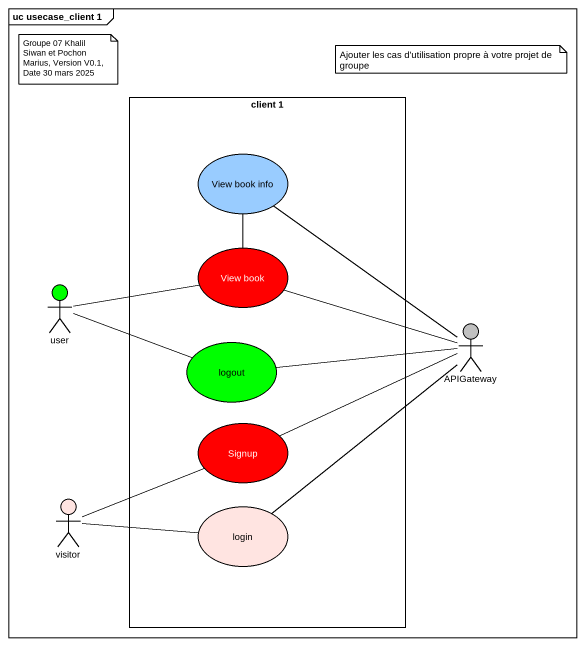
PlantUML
@startuml
mainframe uc usecase_client 1
rectangle "client 1" as client_1 {
  usecase "View book info" as View_book_info #99CCFF
  usecase "View book" as View_book #FF0000
  usecase logout #00FF00
  usecase Signup #FF0000
  usecase login #FFE4E1
}
actor user #00FF00
actor APIGateway #C0C0C0
actor visitor #FFE4E1
View_book_info -- View_book
View_book -right- APIGateway
user -right- View_book
user -right- logout
logout -right- APIGateway
APIGateway -up- View_book_info
Signup -right- APIGateway
visitor -right- Signup
visitor -right- login
login -up- APIGateway
note as N1
  Groupe 07 Khalil Siwan et Pochon Marius, Version V0.1, Date 30 mars 2025
end note
note as N2
  Ajouter les cas d'utilisation propre à votre projet de groupe
end note
@enduml
